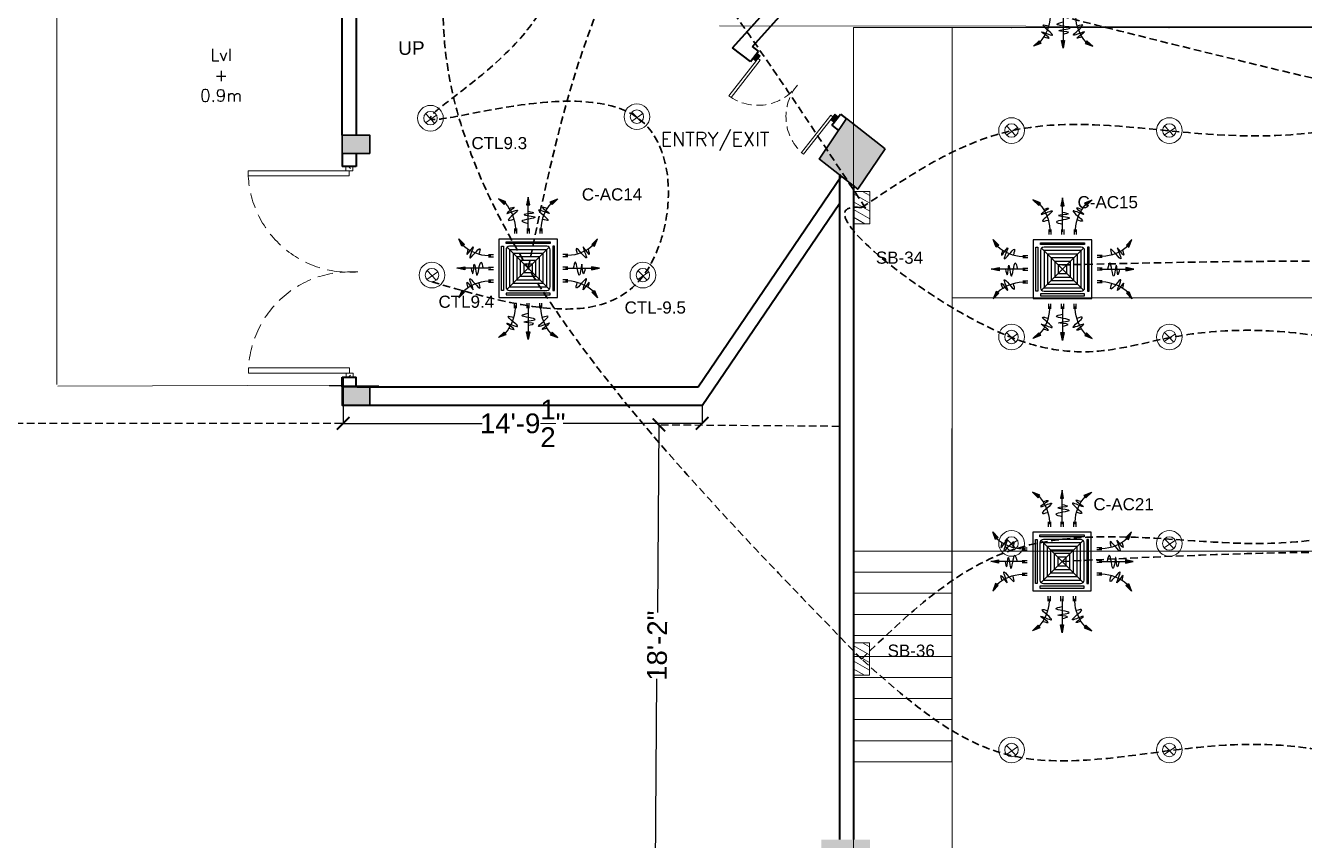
# Model space of a CAD drawing. Header units: inches. Extents: x 845 to 17085, y 908 to 10810.
# Drawn here: x 4291 to 4923, y 3181 to 3584 of the extents above; entities that cross this region are included whole.
import ezdxf

# ---------------------------------------------------------------- set-up
doc = ezdxf.new("R2010")
doc.units = ezdxf.units.IN
doc.header["$LTSCALE"] = 15
doc.header["$MEASUREMENT"] = 0
for name, pattern in [('ACAD_ISO04W100', [30.5, 24, -3, 0.5, -3]), ('CENTER2', [1.125, 0.75, -0.125, 0.125, -0.125]), ('DASHED', [0.75, 0.5, -0.25]), ('DASHED2', [0.375, 0.25, -0.125]), ('HIDDEN', [0.375, 0.25, -0.125])]:
    doc.linetypes.add(name, pattern=pattern)
for name, color, linetype in [('AIR', 7, 'Continuous'), ('AIR-00', 8, 'Continuous'), ('AIR-01', 105, 'Continuous'), ('AIR-02', 2, 'Continuous'), ('AIR-04', 40, 'Continuous'), ('DB cable', 141, 'HIDDEN'), ('dimension', 7, 'Continuous'), ('SB cable', 58, 'CENTER2'), ('TEX', 133, 'Continuous'), ('Text', 255, 'Continuous')]:
    doc.layers.add(name, color=color, linetype=linetype)
for name, color, linetype, lineweight in [('c1', 21, 'Continuous', 30), ('E. Fixture', 6, 'Continuous', 20), ('FURN', 43, 'Continuous', 18), ('FURN 2', 34, 'Continuous', 15), ('GR.furniture', 82, 'Continuous', 15), ('GRID', 8, 'ACAD_ISO04W100', 5), ('HATCH', 251, 'Continuous', 5), ('humans', 7, 'Continuous', 15), ('L-TXT', 255, 'Continuous', 9), ('SLD', 140, 'Continuous', 9), ('wall 1', 1, 'Continuous', 35), ('WIND & DOOR', 160, 'Continuous', 9)]:
    doc.layers.add(name, color=color, linetype=linetype, lineweight=lineweight)
doc.layers.add('door and window', color=7, linetype='Continuous', lineweight=25, true_color=0x0609c1)
doc.styles.add('ROMANS', font='ROMANS')
doc.styles.get("Standard").update_dxf_attribs({"font": 'arial.ttf'})
doc.dimstyles.get("Standard").update_dxf_attribs({"dimtxt": 9.75, "dimasz": 6.25, "dimexe": 0.18, "dimexo": 0.0625, "dimgap": 0.09, "dimtad": 0, "dimdec": 1, "dimzin": 0, "dimdsep": 46, "dimlunit": 4, "dimtxsty": 'Standard', "dimblk": 'ARCHTICK', "dimcen": 0.09, "dimadec": 0, "dimazin": 0, "dimtfac": 1, "dimtdec": 1, "dimtofl": 0, "dimtmove": 0, "dimatfit": 3, "dimldrblk": 'ARCHTICK', "dimfxl": 1, "dimtolj": 1, "dimtzin": 0, "dimlwd": 25, "dimarcsym": 0})

# ---------------------------------------------------------------- blocks, each defined once
blk = doc.blocks.new('_ArchTick')
at = {"layer": 'GRID', "color": 0, "const_width": 0.15}
blk.add_lwpolyline([(-0.5, -0.5), (0.5, 0.5)], dxfattribs=at)
blk = doc.blocks.new('*D183')
at = {"layer": 'Defpoints', "color": 0, "linetype": 'ByBlock', "lineweight": 30, "transparency": 16777216}
for p in [(4448.24, 3395.97), (4625.54, 3395.97), (4625.54, 3387.16)]:
    blk.add_point(p, dxfattribs=at)
at = {"layer": 'humans', "color": 0, "linetype": 'ByBlock', "lineweight": -2, "transparency": 16777216}
for p, q in [((4448.24, 3395.91), (4448.24, 3386.98)), ((4625.54, 3395.91), (4625.54, 3386.98))]:
    blk.add_line(p, q, dxfattribs=at)
at = {"layer": 'humans', "color": 0, "linetype": 'Continuous', "lineweight": 25, "transparency": 16777216}
for p, q in [((4448.24, 3387.16), (4516.96, 3387.16)), ((4625.54, 3387.16), (4556.82, 3387.16))]:
    blk.add_line(p, q, dxfattribs=at)
at = {"layer": 'humans', "color": 0, "linetype": 'ByBlock', "lineweight": 25, "transparency": 16777216, "xscale": 6.25, "yscale": 6.25, "zscale": 6.25, "rotation": 180}
blk.add_blockref('_ArchTick', (4448.24, 3387.16), dxfattribs=at)
at = {"layer": 'humans', "color": 0, "linetype": 'ByBlock', "lineweight": 25, "transparency": 16777216, "xscale": 6.25, "yscale": 6.25, "zscale": 6.25}
blk.add_blockref('_ArchTick', (4625.54, 3387.16), dxfattribs=at)
at = {"layer": 'humans', "color": 0, "linetype": 'ByBlock', "transparency": 16777216, "insert": (4536.89, 3387.16), "char_height": 9.75, "attachment_point": 5}
blk.add_mtext('\\A1;14\'-9{\\H1x;\\S1/2;}"', dxfattribs=at)
blk = doc.blocks.new('FCU-13000P (CASSETTE SPLIT)')
at = {"layer": 'AIR-00', "ltscale": 3}
for p, q in [((0, 0.523), (0, 1)), ((-0.193, 0.558), (-0.193, 0.487)), ((-0.162, 0.558), (-0.162, 0.487)), ((-0.016, 0.558), (-0.016, 0.487)), ((0.016, 0.558), (0.016, 0.487)), ((0.162, 0.558), (0.162, 0.487)), ((0.193, 0.558), (0.193, 0.487)), ((-0.558, 0.193), (-0.487, 0.193)), ((0.558, 0.193), (0.487, 0.193)), ((-0.523, 0), (-1, 0)), ((-0.558, 0.162), (-0.487, 0.162)), ((-0.558, 0.016), (-0.487, 0.016)), ((0.558, 0.162), (0.487, 0.162)), ((0.558, 0.016), (0.487, 0.016)), ((0.523, 0), (1, 0)), ((-0.558, -0.016), (-0.487, -0.016)), ((-0.558, -0.162), (-0.487, -0.162)), ((0.558, -0.016), (0.487, -0.016)), ((0.558, -0.162), (0.487, -0.162)), ((-0.558, -0.193), (-0.487, -0.193)), ((0.558, -0.193), (0.487, -0.193)), ((-0.193, -0.558), (-0.193, -0.487)), ((-0.162, -0.558), (-0.162, -0.487)), ((-0.016, -0.558), (-0.016, -0.487)), ((0, -0.523), (0, -1)), ((0.016, -0.558), (0.016, -0.487)), ((0.162, -0.558), (0.162, -0.487)), ((0.193, -0.558), (0.193, -0.487))]:
    blk.add_line(p, q, dxfattribs=at)
at = {"layer": 'AIR-00'}
for p, q in [((0.295, -0.295), (-0.295, 0.295)), ((0.295, 0.295), (-0.295, -0.295))]:
    blk.add_line(p, q, dxfattribs=at)
at = {"layer": 'AIR-00', "ltscale": 3}
for points in [[(-0.335, 0.895), (-0.311, 0.932), (-0.416, 0.973)], [(-0.022, 0.89), (0.022, 0.89), (0, 1)], [(0.335, 0.895), (0.311, 0.932), (0.416, 0.973)], [(-0.895, 0.335), (-0.932, 0.311), (-0.973, 0.416)], [(0.895, 0.335), (0.932, 0.311), (0.973, 0.416)], [(-0.89, 0.022), (-0.89, -0.022), (-1, 0)], [(0.89, 0.022), (0.89, -0.022), (1, 0)], [(-0.895, -0.335), (-0.932, -0.311), (-0.973, -0.416)], [(0.895, -0.335), (0.932, -0.311), (0.973, -0.416)], [(-0.335, -0.895), (-0.311, -0.932), (-0.416, -0.973)], [(-0.022, -0.89), (0.022, -0.89), (0, -1)], [(0.335, -0.895), (0.311, -0.932), (0.416, -0.973)]]:
    blk.add_lwpolyline(points, close=True, dxfattribs=at)
at = {"layer": 'AIR-00'}
for points in [[(-0.323, 0.914, -0.171809), (-0.178, 0.558), (-0.178, 0.522)], [(0.323, 0.914, 0.171809), (0.178, 0.558), (0.178, 0.522)], [(-0.914, 0.323, 0.171809), (-0.558, 0.178), (-0.522, 0.178)], [(0.914, 0.323, -0.171809), (0.558, 0.178), (0.522, 0.178)], [(-0.914, -0.323, -0.171809), (-0.558, -0.178), (-0.522, -0.178)], [(0.914, -0.323, 0.171809), (0.558, -0.178), (0.522, -0.178)], [(-0.323, -0.914, 0.171809), (-0.178, -0.558), (-0.178, -0.522)], [(0.323, -0.914, -0.171809), (0.178, -0.558), (0.178, -0.522)]]:
    blk.add_lwpolyline(points, format="xyb", dxfattribs=at)
for points in [[(-0.26, -0.26), (0.26, -0.26), (0.26, 0.26), (-0.26, 0.26)], [(-0.21, -0.21), (0.21, -0.21), (0.21, 0.21), (-0.21, 0.21)], [(-0.16, -0.16), (0.16, -0.16), (0.16, 0.16), (-0.16, 0.16)], [(-0.11, -0.11), (0.11, -0.11), (0.11, 0.11), (-0.11, 0.11)], [(-0.06, -0.06), (0.06, -0.06), (0.06, 0.06), (-0.06, 0.06)]]:
    blk.add_lwpolyline(points, close=True, dxfattribs=at)
at = {"layer": 'AIR-00', "ltscale": 3}
for points in [[(-0.268, 0.84), (-0.231, 0.852), (-0.134, 0.882), (-0.422, 0.704), (0.005, 0.903), (-0.358, 0.645), (-0.239, 0.678), (-0.199, 0.69)], [(0.268, 0.84), (0.231, 0.852), (0.134, 0.882), (0.422, 0.704), (-0.005, 0.903), (0.358, 0.645), (0.239, 0.678), (0.199, 0.69)], [(-0.84, 0.268), (-0.852, 0.231), (-0.882, 0.134), (-0.704, 0.422), (-0.903, -0.005), (-0.645, 0.358), (-0.678, 0.239), (-0.69, 0.199)], [(0.84, 0.268), (0.852, 0.231), (0.882, 0.134), (0.704, 0.422), (0.903, -0.005), (0.645, 0.358), (0.678, 0.239), (0.69, 0.199)], [(-0.84, -0.268), (-0.852, -0.231), (-0.882, -0.134), (-0.704, -0.422), (-0.903, 0.005), (-0.645, -0.358), (-0.678, -0.239), (-0.69, -0.199)], [(0.84, -0.268), (0.852, -0.231), (0.882, -0.134), (0.704, -0.422), (0.903, 0.005), (0.645, -0.358), (0.678, -0.239), (0.69, -0.199)], [(-0.268, -0.84), (-0.231, -0.852), (-0.134, -0.882), (-0.422, -0.704), (0.005, -0.903), (-0.358, -0.645), (-0.239, -0.678), (-0.199, -0.69)], [(0.268, -0.84), (0.231, -0.852), (0.134, -0.882), (0.422, -0.704), (-0.005, -0.903), (0.358, -0.645), (0.239, -0.678), (0.199, -0.69)]]:
    blk.add_open_spline(points, degree=3, knots=[0.0032834, 0.0032834, 0.0032834, 0.0032834, 0.0712567, 0.1924075, 0.3347111, 0.5062145, 0.5813292, 0.5813292, 0.5813292, 0.5813292], dxfattribs=at)
for points in [[(0, 0.8), (0.077, 0.776), (-0.058, 0.755), (0.098, 0.718), (-0.087, 0.663), (0, 0.631)], [(-0.8, 0), (-0.776, -0.077), (-0.755, 0.058), (-0.718, -0.098), (-0.663, 0.087), (-0.631, 0)], [(0.8, 0), (0.776, -0.077), (0.755, 0.058), (0.718, -0.098), (0.663, 0.087), (0.631, 0)], [(0, -0.8), (0.077, -0.776), (-0.058, -0.755), (0.098, -0.718), (-0.087, -0.663), (0, -0.631)]]:
    blk.add_spline(points, degree=3, dxfattribs=at)
for points in [[(-0.416, 0.973), (-0.335, 0.895), (-0.311, 0.932)], [(0, 1), (-0.022, 0.89), (0.022, 0.89)], [(0.416, 0.973), (0.335, 0.895), (0.311, 0.932)], [(-0.973, 0.416), (-0.895, 0.335), (-0.932, 0.311)], [(0.973, 0.416), (0.895, 0.335), (0.932, 0.311)], [(-1, 0), (-0.89, 0.022), (-0.89, -0.022)], [(1, 0), (0.89, 0.022), (0.89, -0.022)], [(-0.973, -0.416), (-0.895, -0.335), (-0.932, -0.311)], [(0.973, -0.416), (0.895, -0.335), (0.932, -0.311)], [(-0.416, -0.973), (-0.335, -0.895), (-0.311, -0.932)], [(0, -1), (-0.022, -0.89), (0.022, -0.89)], [(0.416, -0.973), (0.335, -0.895), (0.311, -0.932)]]:
    blk.add_solid(points, dxfattribs=at)
at = {"layer": 'AIR-01'}
for points in [[(-0.31, 0.372), (0.31, 0.372), (0.31, 0.348), (-0.31, 0.348)], [(-0.373, 0.31), (-0.348, 0.31), (-0.348, -0.31), (-0.373, -0.31)], [(0.372, 0.31), (0.348, 0.31), (0.348, -0.31), (0.372, -0.31)], [(-0.31, -0.373), (0.31, -0.373), (0.31, -0.348), (-0.31, -0.348)]]:
    blk.add_lwpolyline(points, close=True, dxfattribs=at)
at = {"layer": 'AIR-02'}
blk.add_lwpolyline([(-0.26, -0.31), (0.26, -0.31, 0.414214), (0.31, -0.26), (0.31, 0.26, 0.414214), (0.26, 0.31), (-0.26, 0.31, 0.414214), (-0.31, 0.26), (-0.31, -0.26, 0.414214)], format="xyb", close=True, dxfattribs=at)
at = {"layer": 'AIR-04'}
blk.add_lwpolyline([(-0.41, -0.41), (0.41, -0.41), (0.41, 0.41), (-0.41, 0.41)], close=True, dxfattribs=at)
blk = doc.blocks.new('*D328')
at = {"layer": 'Defpoints', "color": 0, "linetype": 'DASHED2', "lineweight": 211, "transparency": 16777216}
for p in [(4447.8, 4239.51), (4276.42, 3387.16), (4447.8, 3387.16), (4733.32, 1786.91), (4733.32, 1708.41), (4746.82, 1708.41)]:
    blk.add_point(p, dxfattribs=at)
at = {"layer": 'dimension', "color": 0, "linetype": 'DASHED2', "lineweight": -2, "transparency": 16777216}
for p, q in [((4733.38, 1786.91), (4747, 1786.91)), ((4733.38, 1708.41), (4747, 1708.41))]:
    blk.add_line(p, q, dxfattribs=at)
at = {"layer": 'dimension', "color": 0, "linetype": 'Continuous', "lineweight": 25, "transparency": 16777216}
for p, q in [((4746.82, 1786.91), (4746.82, 1764.29)), ((4746.82, 1708.41), (4746.82, 1731.03))]:
    blk.add_line(p, q, dxfattribs=at)
at = {"layer": 'L-TXT', "color": 0, "linetype": 'DASHED2', "lineweight": -2, "transparency": 16777216}
for p, q in [((4447.74, 4239.51), (4276.24, 4239.51)), ((4447.74, 3387.16), (4276.24, 3387.16))]:
    blk.add_line(p, q, dxfattribs=at)
at = {"layer": 'L-TXT', "color": 0, "linetype": 'Continuous', "lineweight": 25, "transparency": 16777216}
for p, q in [((4276.42, 4239.51), (4276.42, 3833.69)), ((4276.42, 3387.16), (4276.42, 3792.99))]:
    blk.add_line(p, q, dxfattribs=at)
at = {"layer": 'dimension', "color": 0, "linetype": 'DASHED2', "lineweight": 25, "transparency": 16777216, "xscale": 6.25, "yscale": 6.25, "zscale": 6.25}
for p, rotation in [((4746.82, 1786.91), 90), ((4746.82, 1708.41), 270)]:
    blk.add_blockref('_ArchTick', p, dxfattribs=dict(at, rotation=rotation))
at = {"layer": 'L-TXT', "color": 0, "linetype": 'DASHED2', "lineweight": 25, "transparency": 16777216, "xscale": 6.25, "yscale": 6.25, "zscale": 6.25}
for p, rotation in [((4276.42, 4239.51), 90), ((4276.42, 3387.16), 270)]:
    blk.add_blockref('_ArchTick', p, dxfattribs=dict(at, rotation=rotation))
at = {"layer": 'dimension', "color": 0, "linetype": 'DASHED2', "lineweight": 30, "transparency": 16777216, "insert": (4746.82, 1747.66), "char_height": 9.75, "attachment_point": 5, "rotation": 90}
blk.add_mtext('\\A1;6\'-6{\\H1x;\\S1/2;}"', dxfattribs=at)
at = {"layer": 'L-TXT', "color": 0, "linetype": 'DASHED2', "lineweight": 211, "transparency": 16777216, "insert": (4276.42, 3813.34), "char_height": 9.75, "attachment_point": 5, "rotation": 90}
blk.add_mtext('\\A1;71\'-0{\\H1x;\\S1/2;}"', dxfattribs=at)
blk = doc.blocks.new('*D330')
at = {"layer": 'Defpoints', "color": 0, "linetype": 'DASHED2', "lineweight": 211, "transparency": 16777216}
for p in [(4604.18, 3386.35), (4693.26, 3385.65), (4691.56, 3167.57), (4255.32, 1589.91), (4778.82, 1589.91), (4778.82, 1555.41)]:
    blk.add_point(p, dxfattribs=at)
at = {"layer": 'dimension', "color": 0, "linetype": 'DASHED2', "lineweight": -2, "transparency": 16777216}
for p, q in [((4255.32, 1589.84), (4255.32, 1555.23)), ((4778.82, 1589.84), (4778.82, 1555.23))]:
    blk.add_line(p, q, dxfattribs=at)
at = {"layer": 'dimension', "color": 0, "linetype": 'Continuous', "lineweight": 25, "transparency": 16777216}
for p, q in [((4255.32, 1555.41), (4496.48, 1555.41)), ((4778.82, 1555.41), (4537.65, 1555.41))]:
    blk.add_line(p, q, dxfattribs=at)
at = {"layer": 'L-TXT', "color": 0, "linetype": 'Continuous', "lineweight": 25, "transparency": 16777216}
for p, q in [((4604.18, 3386.35), (4603.46, 3293.69)), ((4602.48, 3168.27), (4603.2, 3260.93))]:
    blk.add_line(p, q, dxfattribs=at)
at = {"layer": 'L-TXT', "color": 0, "linetype": 'DASHED2', "lineweight": -2, "transparency": 16777216}
for p, q in [((4693.2, 3385.65), (4604, 3386.35)), ((4691.5, 3167.58), (4602.3, 3168.27))]:
    blk.add_line(p, q, dxfattribs=at)
at = {"layer": 'dimension', "color": 0, "linetype": 'DASHED2', "lineweight": 25, "transparency": 16777216, "xscale": 6.25, "yscale": 6.25, "zscale": 6.25, "rotation": 180}
blk.add_blockref('_ArchTick', (4255.32, 1555.41), dxfattribs=at)
at = {"layer": 'dimension', "color": 0, "linetype": 'DASHED2', "lineweight": 25, "transparency": 16777216, "xscale": 6.25, "yscale": 6.25, "zscale": 6.25}
blk.add_blockref('_ArchTick', (4778.82, 1555.41), dxfattribs=at)
at = {"layer": 'L-TXT', "color": 0, "linetype": 'DASHED2', "lineweight": 25, "transparency": 16777216, "xscale": 6.25, "yscale": 6.25, "zscale": 6.25}
for p, rotation in [((4604.18, 3386.35), 89.55230025782309), ((4602.48, 3168.27), 269.5523002578231)]:
    blk.add_blockref('_ArchTick', p, dxfattribs=dict(at, rotation=rotation))
at = {"layer": 'dimension', "color": 0, "linetype": 'DASHED2', "lineweight": 30, "transparency": 16777216, "insert": (4517.07, 1555.41), "char_height": 9.75, "attachment_point": 5}
blk.add_mtext('\\A1;43\'-7{\\H1x;\\S1/2;}"', dxfattribs=at)
at = {"layer": 'L-TXT', "color": 0, "linetype": 'DASHED2', "lineweight": 211, "transparency": 16777216, "insert": (4603.33, 3277.31), "char_height": 9.75, "attachment_point": 5, "rotation": 89.5523}
blk.add_mtext('\\A1;18\'-2"', dxfattribs=at)
blk = doc.blocks.new('*D331')
at = {"layer": 'Defpoints', "color": 0, "linetype": 'DASHED2', "lineweight": 211, "transparency": 16777216}
for p in [(5671.72, 4291.1), (4447.8, 4239.51), (5671.72, 4239.51), (4819.32, 1356.91), (4865.82, 1356.91), (4865.82, 1021.91)]:
    blk.add_point(p, dxfattribs=at)
at = {"layer": 'dimension', "color": 0, "linetype": 'DASHED2', "lineweight": -2, "transparency": 16777216}
for p, q in [((4865.75, 1356.91), (4819.14, 1356.91)), ((4865.75, 1021.91), (4819.14, 1021.91))]:
    blk.add_line(p, q, dxfattribs=at)
at = {"layer": 'dimension', "color": 0, "linetype": 'Continuous', "lineweight": 25, "transparency": 16777216}
for p, q in [((4819.32, 1356.91), (4819.32, 1210.11)), ((4819.32, 1021.91), (4819.32, 1168.7))]:
    blk.add_line(p, q, dxfattribs=at)
at = {"layer": 'L-TXT', "color": 0, "linetype": 'DASHED2', "lineweight": -2, "transparency": 16777216}
for p, q in [((4447.8, 4239.58), (4447.8, 4291.28)), ((5671.72, 4239.58), (5671.72, 4291.28))]:
    blk.add_line(p, q, dxfattribs=at)
at = {"layer": 'L-TXT', "color": 0, "linetype": 'Continuous', "lineweight": 25, "transparency": 16777216}
for p, q in [((4447.8, 4291.1), (5048.07, 4291.1)), ((5671.72, 4291.1), (5071.45, 4291.1))]:
    blk.add_line(p, q, dxfattribs=at)
at = {"layer": 'dimension', "color": 0, "linetype": 'DASHED2', "lineweight": 25, "transparency": 16777216, "xscale": 6.25, "yscale": 6.25, "zscale": 6.25}
for p, rotation in [((4819.32, 1356.91), 90), ((4819.32, 1021.91), 270)]:
    blk.add_blockref('_ArchTick', p, dxfattribs=dict(at, rotation=rotation))
at = {"layer": 'L-TXT', "color": 0, "linetype": 'DASHED2', "lineweight": 25, "transparency": 16777216, "xscale": 6.25, "yscale": 6.25, "zscale": 6.25, "rotation": 180}
blk.add_blockref('_ArchTick', (4447.8, 4291.1), dxfattribs=at)
at = {"layer": 'L-TXT', "color": 0, "linetype": 'DASHED2', "lineweight": 25, "transparency": 16777216, "xscale": 6.25, "yscale": 6.25, "zscale": 6.25}
blk.add_blockref('_ArchTick', (5671.72, 4291.1), dxfattribs=at)
at = {"layer": 'dimension', "color": 0, "linetype": 'DASHED2', "lineweight": 30, "transparency": 16777216, "insert": (4819.32, 1189.41), "char_height": 9.75, "attachment_point": 5, "rotation": 90}
blk.add_mtext('\\A1;27\'-11"', dxfattribs=at)
at = {"layer": 'L-TXT', "color": 0, "linetype": 'DASHED2', "lineweight": 211, "transparency": 16777216, "insert": (5059.76, 4291.1), "char_height": 9.75, "attachment_point": 5}
blk.add_mtext("\\A1;102'", dxfattribs=at)

msp = doc.modelspace()

# ---------------------------------------------------------------- hatches: boundary and pattern name
at = {"layer": 'E. Fixture', "lineweight": 5}
h = msp.add_hatch(dxfattribs=at)
h.set_pattern_fill('ANSI31', color=256, scale=26.668912, angle=-75, style=0)
h.set_pattern_definition([(330, (12138.4966, 74333.286), (1.666807, 2.88699442), [])])
h.paths.add_polyline_path([(4700.21, 3501.73), (4700.21, 3485.73), (4708.21, 3485.73), (4708.21, 3501.73)])
h = msp.add_hatch(dxfattribs=at)
h.set_pattern_fill('ANSI31', color=256, scale=26.668912, angle=-75, style=0)
h.set_pattern_definition([(330, (12138.422, 74110.2987), (1.666807, 2.88699442), [])])
h.paths.add_polyline_path([(4700.13, 3278.75), (4700.13, 3262.75), (4708.13, 3262.75), (4708.13, 3278.75)])
at = {"layer": 'HATCH', "lineweight": 0, "true_color": 0x000000}
h = msp.add_hatch(dxfattribs=at)
h.set_pattern_fill('ANSI31', color=18, scale=0.120624, angle=90)
h.set_pattern_definition([(135, (1759809.0611, 80265.28754), (-0.27080908924, -0.27080908924), [])])
h.paths.add_polyline_path([(4654.15, 3568.73), (4653.94, 3568.46), (4652.06, 3566.05), (4650.44, 3567.31), (4652.54, 3569.99)])
h.paths.add_polyline_path([(4692.67, 3538.59), (4690.58, 3535.92), (4688.97, 3537.18), (4689.18, 3537.45), (4691.06, 3539.85)])
at = {"layer": 'HATCH'}
h = msp.add_hatch(color=256, dxfattribs=at)
h.dxf.hatch_style = 1
h.paths.add_polyline_path([(4683.25, 3517.68), (4702.29, 3502.78), (4715.89, 3522.77), (4696.83, 3537.69)])
h = msp.add_hatch(color=256, dxfattribs=at)
h.dxf.hatch_style = 1
h.paths.add_polyline_path([(4461.38, 3529.52), (4461.38, 3520.48), (4447.8, 3520.48), (4447.8, 3529.52)])
h = msp.add_hatch(color=256, dxfattribs=at)
h.dxf.hatch_style = 1
h.paths.add_polyline_path([(4461.37, 3405.22), (4461.37, 3395.97), (4447.8, 3395.97), (4447.8, 3405.22)])
h = msp.add_hatch(color=256, dxfattribs=at)
h.dxf.hatch_style = 1
h.paths.add_polyline_path([(4684.32, 3171.23), (4708.44, 3171.23), (4708.44, 3157.38), (4684.32, 3157.38)])
h.paths.add_polyline_path([(4684.32, 3181.5), (4708.44, 3181.5), (4708.44, 3171.23), (4684.32, 3171.23)])

# ---------------------------------------------------------------- linework, layer by layer
at = {"layer": 'c1'}
msp.add_lwpolyline([(4715.89, 3522.77), (4702.29, 3502.78), (4683.36, 3517.59), (4683.24, 3517.67), (4696.83, 3537.69), (4715.89, 3522.77)], dxfattribs=at)
for points in [[(4461.37, 3520.48), (4461.37, 3529.52), (4447.8, 3529.52), (4447.8, 3520.48)], [(4461.37, 3395.97), (4461.37, 3405.22), (4447.8, 3405.22), (4447.8, 3395.97)]]:
    msp.add_lwpolyline(points, close=True, dxfattribs=at)
at = {"layer": 'DB cable', "color": 6, "linetype": 'DASHED2', "lineweight": 30}
msp.add_spline([(4514.45, 3664.24), (5660.97, 3625.08), (5306.65, 4047.26), (4795.8, 4047.26), (5209.4, 4177.92)], degree=3, dxfattribs=at)
at = {"layer": 'DB cable', "linetype": 'DASHED2', "lineweight": 30}
for points in [[(4539.59, 3463.74), (4592.3, 3629.81), (4713.54, 3760.41), (5225.99, 4129.66)], [(4803.17, 3318.92), (5052.79, 3318.92), (5265.67, 3319.53), (5376.59, 3740.68), (5225.99, 4129.66)], [(4803.42, 3465.42), (5050.92, 3463.27), (5269.03, 3463.27), (5225.99, 4129.66)], [(4706.17, 3493.47), (4514.45, 3664.24), (4513.36, 3660.85)], [(4704.13, 3270.75), (4513.36, 3660.85), (4513.89, 3661.99)]]:
    msp.add_spline(points, degree=3, dxfattribs=at)
at = {"layer": 'door and window', "color": 18, "lineweight": 0, "true_color": 0x000000}
for p, q in [((4654.17, 3566.56), (4653.1, 3567.39)), ((4652.27, 3566.32), (4638.67, 3548.93)), ((4654.17, 3566.56), (4639.78, 3548.16)), ((4688.95, 3539.35), (4674.56, 3520.96)), ((4689.18, 3537.45), (4675.58, 3520.06)), ((4688.95, 3539.35), (4690.01, 3538.52))]:
    msp.add_line(p, q, dxfattribs=at)
for points in [[(4652.54, 3569.99), (4650.44, 3567.31), (4652.06, 3566.05), (4654.15, 3568.73)], [(4691.06, 3539.85), (4688.97, 3537.18), (4690.58, 3535.92), (4692.67, 3538.59)], [(4452.97, 3513.98), (4449.57, 3513.98), (4449.57, 3511.93), (4452.97, 3511.93)]]:
    msp.add_lwpolyline(points, close=True, dxfattribs=at)
at = {"layer": 'E. Fixture', "lineweight": 5}
for p, q in [((4494.31, 3539.44), (4488.87, 3535.67)), ((4488.93, 3540.17), (4493.49, 3535.32)), ((4596.23, 3540.18), (4590.79, 3536.41)), ((4590.85, 3540.91), (4595.41, 3536.06)), ((4781.19, 3533.35), (4775.75, 3529.59)), ((4775.81, 3534.09), (4780.37, 3529.23)), ((4859.11, 3533.35), (4853.66, 3529.59)), ((4853.73, 3534.09), (4858.28, 3529.23)), ((4495.05, 3461.94), (4489.61, 3458.17)), ((4489.67, 3462.67), (4494.23, 3457.82)), ((4599.19, 3461.94), (4593.74, 3458.17)), ((4593.81, 3462.67), (4598.36, 3457.82)), ((4781.19, 3431.38), (4775.75, 3427.62)), ((4775.81, 3432.11), (4780.37, 3427.26)), ((4859.11, 3431.38), (4853.66, 3427.62)), ((4853.73, 3432.11), (4858.28, 3427.26)), ((4781.19, 3329.38), (4775.75, 3325.62)), ((4775.81, 3330.11), (4780.37, 3325.26)), ((4859.11, 3329.38), (4853.66, 3325.62)), ((4853.73, 3330.11), (4858.28, 3325.26)), ((4781.19, 3227.38), (4775.75, 3223.62)), ((4775.81, 3228.11), (4780.37, 3223.26)), ((4859.11, 3227.38), (4853.66, 3223.62)), ((4853.73, 3228.11), (4858.28, 3223.26))]:
    msp.add_line(p, q, dxfattribs=at)
for points in [[(4708.21, 3501.73), (4708.21, 3485.73), (4700.21, 3485.73), (4700.21, 3501.73)], [(4708.13, 3278.75), (4708.13, 3262.75), (4700.13, 3262.75), (4700.13, 3278.75)]]:
    msp.add_lwpolyline(points, close=True, dxfattribs=at)
for centre, radius in [((4491.36, 3537.89), 6.33), ((4593.28, 3538.63), 6.33), ((4593.28, 3538.63), 3.33), ((4491.36, 3537.89), 3.33), ((4778.24, 3531.8), 6.33), ((4856.16, 3531.8), 6.33), ((4778.24, 3531.8), 3.33), ((4856.16, 3531.8), 3.33), ((4492.1, 3460.38), 6.33), ((4596.24, 3460.38), 6.33), ((4492.1, 3460.38), 3.33), ((4596.24, 3460.38), 3.33), ((4778.24, 3429.83), 6.33), ((4856.16, 3429.83), 6.33), ((4778.24, 3429.83), 3.33), ((4856.16, 3429.83), 3.33), ((4778.24, 3327.83), 6.33), ((4856.16, 3327.83), 6.33), ((4778.24, 3327.83), 3.33), ((4856.16, 3327.83), 3.33), ((4778.24, 3225.83), 6.33), ((4778.24, 3225.83), 3.33), ((4856.16, 3225.83), 6.33), ((4856.16, 3225.83), 3.33)]:
    msp.add_circle(centre, radius, dxfattribs=at)
at = {"layer": 'FURN'}
for p, q in [((4700.45, 3324.03), (4748.84, 3324.03)), ((4700.45, 3313.62), (4748.84, 3313.62)), ((4700.45, 3303.22), (4748.84, 3303.22)), ((4700.45, 3303.22), (4748.84, 3303.22)), ((4700.45, 3292.81), (4748.84, 3292.81)), ((4700.45, 3282.41), (4748.84, 3282.41)), ((4700.45, 3272.01), (4748.84, 3272.01)), ((4700.45, 3272.01), (4748.84, 3272.01)), ((4700.45, 3261.6), (4748.84, 3261.6)), ((4700.45, 3251.2), (4748.84, 3251.2)), ((4700.45, 3240.8), (4748.84, 3240.8)), ((4700.45, 3240.8), (4748.84, 3240.8)), ((4700.45, 3230.39), (4748.84, 3230.39)), ((4700.45, 3219.99), (4748.84, 3219.99))]:
    msp.add_line(p, q, dxfattribs=at)
at = {"layer": 'FURN 2'}
msp.add_line((4441.36, 3405.75, -3.95), (4465.91, 3405.74, -3.95), dxfattribs=at)
at = {"layer": 'GR.furniture', "ltscale": 2}
for p, q in [((4450.95, 3513.98), (4451.95, 3513)), ((4450.95, 3409.94), (4451.95, 3410.9))]:
    msp.add_line(p, q, dxfattribs=at)
at = {"layer": 'humans', "linetype": 'ByBlock'}
for p, q in [((4306.97, 3746.87), (4306.97, 3406.31)), ((4650.38, 3573.26), (4685.32, 3612.24)), ((4634.06, 3583.56), (5481.01, 3582.57)), ((4700.18, 3582.66), (5401.39, 3582.66)), ((4748.85, 3174.57), (4748.85, 3582.57)), ((4451.27, 3511.93), (4451.27, 3509.43)), ((4748.85, 3449.11), (4748.84, 3320.16)), ((4748.85, 3449.18), (5351.85, 3449.15)), ((4307.35, 3405.49), (4447.73, 3406.01)), ((4748.84, 3341.2), (4748.84, 3220.2)), ((4700.19, 3324.02), (5351.86, 3324.06))]:
    msp.add_line(p, q, dxfattribs=at)
msp.add_lwpolyline([(4700.18, 3582.66), (5401.39, 3582.66), (5401.39, 3174.69), (4700.18, 3174.69)], close=True, dxfattribs=at)
msp.add_arc((4451.47, 3511.93), 50.12, 86.26959, 86.59593, dxfattribs=at)
for p in [(4778.09, 3582.66), (4856, 3582.66)]:
    msp.add_point(p, dxfattribs=at)
at = {"layer": 'SB cable', "color": 2, "linetype": 'DASHED2', "lineweight": 30}
for points in [[(4492.1, 3457.05), (4596.34, 3459.97), (4593.13, 3538.48), (4491.36, 3537.89), (4550.25, 3600.3), (4476.7, 3719.94), (4514.54, 3616.53)], [(4704.21, 3493.73), (4778.09, 3531.66), (4856, 3531.66), (4934.07, 3531.8), (5012.88, 3531.93), (5012.21, 3429.5), (4933.92, 3429.69), (4856.39, 3429.5), (4778.47, 3429.5), (4704.21, 3493.73), (4706.17, 3493.47)], [(4704.13, 3270.75), (4775.75, 3223.62), (4856.39, 3225.5), (4930.74, 3225.82), (5014.11, 3223.26), (5011.98, 3331.16), (4931.64, 3330.11), (4853.73, 3330.11), (4778.24, 3324.5), (4704.13, 3270.75)]]:
    msp.add_spline(points, degree=3, dxfattribs=at)
at = {"layer": 'wall 1', "ltscale": 1.5}
for p, q in [((4640.56, 3572.7), (4783.21, 3731.8)), ((4650.38, 3573.26), (4790.14, 3729.14)), ((4447.8, 3529.52), (4447.8, 3593.85)), ((4454.74, 3593.85), (4454.74, 3529.52)), ((4649.31, 3565.86), (4640.56, 3572.7)), ((4649.31, 3565.86), (4653.31, 3570.97)), ((4653.31, 3570.97), (4650.38, 3573.26)), ((4689.45, 3534.47), (4693.72, 3539.93)), ((4693.72, 3539.93), (4696.75, 3537.56)), ((4689.45, 3534.47), (4692.84, 3531.81)), ((4447.8, 3520.48), (4447.8, 3513.98)), ((4454.74, 3520.48), (4454.74, 3513.98)), ((4454.74, 3513.98), (4447.8, 3513.98)), ((4623.51, 3405.22), (4694.25, 3509.42)), ((4693.26, 3510.19), (4693.26, 3181.62)), ((4700.2, 3504.76), (4700.18, 3181.65)), ((4625.54, 3395.97), (4693.26, 3495.72)), ((4447.8, 3405.22), (4447.8, 3409.96)), ((4447.8, 3409.96), (4454.74, 3409.96)), ((4454.74, 3405.22), (4454.74, 3409.96)), ((4455.17, 3405.22), (4623.51, 3405.22))]:
    msp.add_line(p, q, dxfattribs=at)
msp.add_lwpolyline([(4625.54, 3395.97), (4448.24, 3395.97), (4448.24, 3409.96)], dxfattribs=at)
at = {"layer": 'WIND & DOOR', "color": 18, "linetype": 'ByBlock', "true_color": 0x000000}
for p, q in [((4451.27, 3511.93), (4401.35, 3511.93)), ((4451.27, 3509.43), (4401.41, 3509.43)), ((4451.47, 3412.01), (4401.51, 3412.01)), ((4451.47, 3414.51), (4401.58, 3414.51)), ((4451.47, 3414.51), (4451.47, 3412.01))]:
    msp.add_line(p, q, dxfattribs=at)
at = {"layer": 'WIND & DOOR', "linetype": 'ByBlock'}
msp.add_line((4451.37, 3461.97), (4455.51, 3461.97), dxfattribs=at)
at = {"layer": 'WIND & DOOR', "color": 18, "linetype": 'ByBlock', "true_color": 0x000000}
msp.add_lwpolyline([(4453.17, 3412.01), (4449.78, 3412.01), (4449.78, 3409.96), (4453.17, 3409.96)], close=True, dxfattribs=at)
at = {"layer": 'WIND & DOOR', "linetype": 'DASHED2', "lineweight": 9, "ltscale": 1.3}
for centre, start, end in [((4652.98, 3568.46), 233.77525, 324.16724), ((4691.09, 3538.65), 139.76876, 230.16074)]:
    msp.add_arc(centre, 24.21, start, end, dxfattribs=at)
at = {"layer": 'WIND & DOOR', "linetype": 'DASHED'}
for centre, radius, start, end in [((4451.47, 3511.93), 50.12, 180, 274.61632), ((4451.47, 3412.01), 49.96, 86.72717, 180)]:
    msp.add_arc(centre, radius, start, end, dxfattribs=at)

# ---------------------------------------------------------------- block references
at = {"layer": 'AIR', "xscale": 35.18938456146591, "yscale": 35.18938456146591, "zscale": 35.18938456146591}
for p in [(4803.66, 3607.63), (4539.59, 3463.74), (4803.42, 3463.31), (4803.17, 3318.92)]:
    msp.add_blockref('FCU-13000P (CASSETTE SPLIT)', p, dxfattribs=at)

# ---------------------------------------------------------------- texts
at = {"layer": 'SLD', "linetype": 'DASHED2', "lineweight": 30}
for s, p in [('CTL9.3', (4511.61, 3522.6)), ('C-AC14', (4566.09, 3497.26)), ('C-AC15', (4810.82, 3493.4)), ('SB-34', (4711.27, 3466.01)), ('CTL9.4', (4495.34, 3444.24)), ('CTL-9.5', (4587.2, 3441.38)), ('C-AC21', (4818.64, 3344.2)), ('SB-36', (4717.05, 3271.88))]:
    msp.add_text(s, height=6, dxfattribs=at).set_placement(p)
at = {"layer": 'TEX', "insert": (4488.51, 3569.12), "char_height": 6.721, "attachment_point": 9, "rotation": 0.24517}
msp.add_mtext_dynamic_manual_height_columns('UP', width=0.00275, gutter_width=0.0139, heights=[0], dxfattribs=at)
at = {"layer": 'Text', "ltscale": 0.115, "style": 'ROMANS'}
for s, width, gutter_width, insert, char_height, attachment_point in [('\\pxqc;Lvl + 0.9m', 3.9371, 0.00837, (4386.01, 3546.09), 6.0312, 7), ('\\pxqc;ENTRY/EXIT', 0.00275, 0.0139, (4631.86, 3521.81), 6.9209, 9)]:
    msp.add_mtext_dynamic_manual_height_columns(s, width=width, gutter_width=gutter_width, heights=[0], dxfattribs=dict(at, insert=insert, char_height=char_height, attachment_point=attachment_point))

# ---------------------------------------------------------------- dimensions: what is measured, and where the dimension line sits
at = {"layer": 'dimension', "linetype": 'DASHED2', "lineweight": 30}
for p1, p2, distance, picture, middle in [((4865.82, 1021.91), (4865.82, 1356.91), 46.5, '*D331', (4819.32, 1189.41)), ((4733.32, 1786.91), (4733.32, 1708.41), 13.5, '*D328', (4746.82, 1747.66)), ((4255.32, 1589.91), (4778.82, 1589.91), -34.5, '*D330', (4517.07, 1555.41))]:
    dim = msp.add_aligned_dim(p1=p1, p2=p2, distance=distance, dimstyle='Standard', dxfattribs=at)
    dim.commit()
    dim.dimension.update_dxf_attribs({"geometry": picture, "text_midpoint": middle})
at = {"layer": 'humans', "linetype": 'ByBlock'}
dim = msp.add_aligned_dim(p1=(4448.24, 3395.97), p2=(4625.54, 3395.97), distance=-8.81, dimstyle='Standard', dxfattribs=at)
dim.commit()
dim.dimension.update_dxf_attribs({"geometry": '*D183', "text_midpoint": (4536.89, 3387.16)})
at = {"layer": 'L-TXT', "linetype": 'DASHED2', "lineweight": 211}
for p1, p2, distance, picture, middle in [((4447.8, 4239.51), (5671.72, 4239.51), 51.58, '*D331', (5059.76, 4291.1)), ((4447.8001, 4239.5137), (4447.8001, 3387.1629), -171.3781, '*D328', (4276.422, 3813.3383)), ((4691.56, 3167.57), (4693.26, 3385.65), 89.09, '*D330', (4603.33, 3277.31))]:
    dim = msp.add_aligned_dim(p1=p1, p2=p2, distance=distance, dimstyle='Standard', dxfattribs=at)
    dim.commit()
    dim.dimension.update_dxf_attribs({"geometry": picture, "text_midpoint": middle})

doc.saveas('drawing.dxf')
